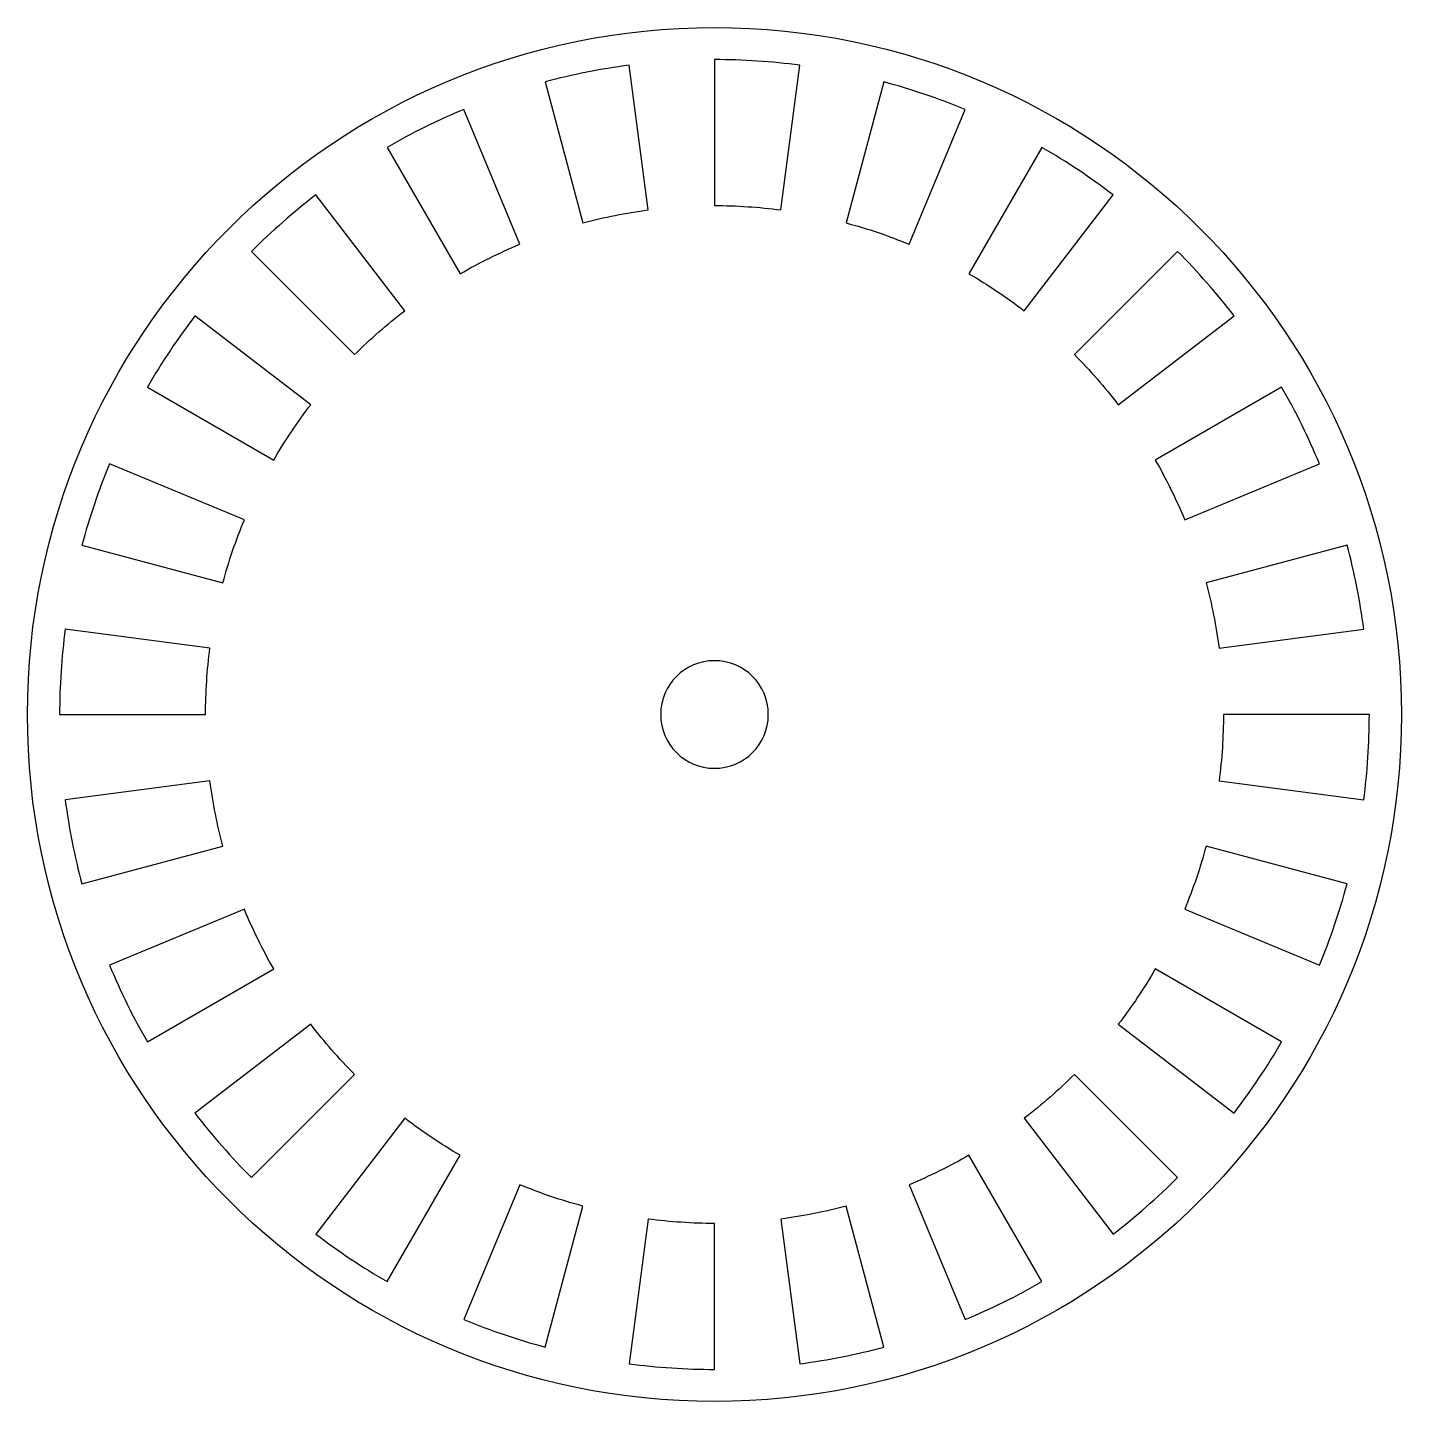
# Model space of a CAD drawing. Header units: millimetres. Extents: x -32.5 to 4.8, y -18.7 to 18.7.
import ezdxf

# ---------------------------------------------------------------- set-up
doc = ezdxf.new("R2010")
doc.units = ezdxf.units.MM

msp = doc.modelspace()

# ---------------------------------------------------------------- linework, layer by layer
at = {"layer": 'INTERIOR_PROFILES'}
for points in [[(-15.621, 13.699), (-16.138, 17.628, 0.032737), (-18.419, 17.174), (-17.394, 13.347, -0.032737)], [(-12.014, 13.699), (-11.497, 17.628, 0.032737), (-13.818, 17.78), (-13.818, 13.818, -0.032737)], [(-8.53, 12.766), (-7.013, 16.427, 0.032737), (-9.216, 17.174), (-10.241, 13.347, -0.032737)], [(-19.105, 12.766), (-20.622, 16.427, 0.032737), (-22.708, 15.398), (-20.726, 11.966, -0.032737)], [(-5.406, 10.962), (-2.994, 14.106, 0.032737), (-4.928, 15.398), (-6.909, 11.966, -0.032737)], [(-22.229, 10.962), (-24.641, 14.106, 0.032737), (-26.39, 12.572), (-23.588, 9.771, -0.032737)], [(-2.855, 8.412), (0.288, 10.824, 0.032737), (-1.245, 12.572), (-4.047, 9.771, -0.032737)], [(-24.78, 8.412), (-27.923, 10.824, 0.032737), (-29.216, 8.89), (-25.784, 6.909, -0.032737)], [(-1.052, 5.288), (2.609, 6.804, 0.032737), (1.58, 8.89), (-1.851, 6.909, -0.032737)], [(-26.583, 5.288), (-30.244, 6.804, 0.032737), (-30.992, 4.602), (-27.164, 3.576, -0.032737)], [(-0.118, 1.804), (3.81, 2.321, 0.032737), (3.357, 4.602), (-0.471, 3.576, -0.032737)], [(-27.517, 1.804), (-31.445, 2.321, 0.032737), (-31.598, 0), (-27.635, 0, -0.032737)], [(-0.118, -1.804), (3.81, -2.321, 0.032737), (3.962, 0), (0, 0, -0.032737)], [(-27.517, -1.804), (-31.445, -2.321, 0.032737), (-30.992, -4.602), (-27.164, -3.576, -0.032737)], [(3.357, -4.602), (-0.471, -3.576, -0.032737), (-1.052, -5.288), (2.609, -6.804, 0.032737)], [(-26.583, -5.288), (-30.244, -6.804, 0.032737), (-29.216, -8.89), (-25.784, -6.909, -0.032737)], [(-2.855, -8.412), (0.288, -10.824, 0.032737), (1.58, -8.89), (-1.851, -6.909, -0.032737)], [(-24.78, -8.412), (-27.923, -10.824, 0.032737), (-26.39, -12.572), (-23.588, -9.771, -0.032737)], [(-5.406, -10.962), (-2.994, -14.106, 0.032737), (-1.245, -12.572), (-4.047, -9.771, -0.032737)], [(-22.229, -10.962), (-24.641, -14.106, 0.032737), (-22.708, -15.398), (-20.726, -11.966, -0.032737)], [(-8.53, -12.766), (-7.013, -16.427, 0.032737), (-4.928, -15.398), (-6.909, -11.966, -0.032737)], [(-19.105, -12.766), (-20.622, -16.427, 0.032737), (-18.419, -17.174), (-17.394, -13.347, -0.032737)], [(-12.014, -13.699), (-11.497, -17.628, 0.032737), (-9.216, -17.174), (-10.241, -13.347, -0.032737)], [(-15.621, -13.699), (-16.138, -17.628, 0.032737), (-13.818, -17.78), (-13.818, -13.818, -0.032737)]]:
    msp.add_lwpolyline(points, format="xyb", close=True, dxfattribs=at)
at = {"layer": 'INTERIOR_PROFILES', "extrusion": (0, 0, -1)}
msp.add_circle((13.818, 0), 1.461, dxfattribs=at)
at = {"layer": 'OUTER_PROFILES'}
msp.add_circle((-13.818, 0), 18.653, dxfattribs=at)

doc.saveas('drawing.dxf')
